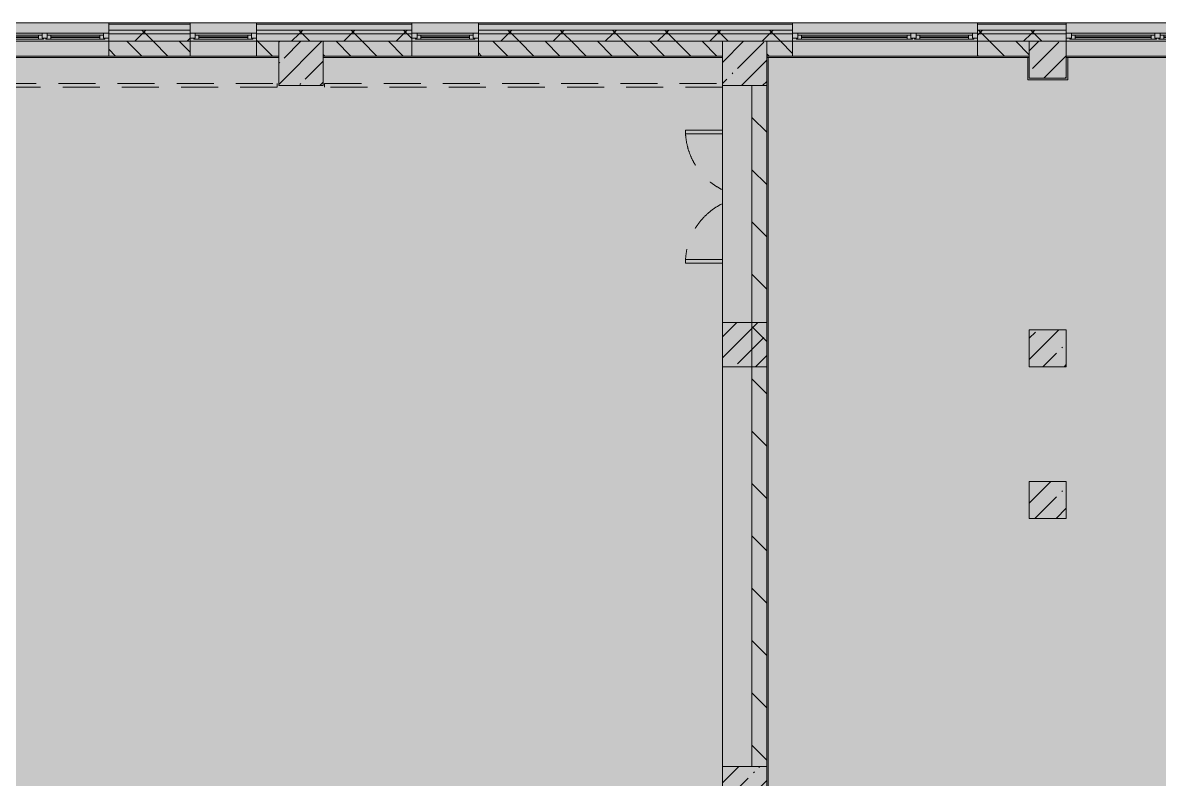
# Model space of a CAD drawing. Header units: millimetres. Extents: x 36059 to 234328, y -8553 to 29000.
# Drawn here: x 164016 to 179386, y 17127 to 27350 of the extents above; entities that cross this region are included whole.
import ezdxf

# ---------------------------------------------------------------- set-up
doc = ezdxf.new("R2010")
doc.units = ezdxf.units.MM
doc.linetypes.add('200_ШТРИХ__ш1_п0_6_', pattern=[800, 500, -300])
doc.layers.add('A-DETL-GENF-2', color=7, linetype='Continuous', lineweight=9, true_color=0xc0c0c0, transparency=0.4)
for name, color, linetype, lineweight in [('A-DETL-MBND-1', 7, '200_ШТРИХ__ш1_п0_6_', 9), ('A-WALL-3', 7, 'Continuous', 5), ('I-WALL-4', 7, 'Continuous', 5), ('S-COLS-3', 7, 'Continuous', 5)]:
    doc.layers.add(name, color=color, linetype=linetype, lineweight=lineweight)
for name, color, linetype, lineweight, true_color in [('A-FLOR-1', 7, 'Continuous', 5, 0xb7b7b7), ('A-GLAZ-3', 7, 'Continuous', 5, 0x737373), ('A-WALL-4', 7, 'Continuous', 5, 0x737373), ('A-WALL-5', 7, 'Continuous', 9, 0x737373), ('I-WALL-3', 7, 'Continuous', 5, 0x737373), ('S-COLS-4', 7, 'Continuous', 5, 0x737373)]:
    doc.layers.add(name, color=color, linetype=linetype, lineweight=lineweight, true_color=true_color)
pattern_1 = [(45, (107317.9, 0), (-285.1231, 285.1231), []), (45, (107603, 0), (-285.1231, 285.1231), [504.031, -100.806, 16.764, -84.042])]
pattern_2 = [(45, (107317.9, 0), (-353.5534, 353.5534), []), (135, (107317.9, 0), (-353.5534, -353.5534), [])]

# ---------------------------------------------------------------- blocks, each defined once
blk = doc.blocks.new('BSC_Колонна _Прямоугольная - 600х600-V75-3_10_2_птичка')
at = {"layer": 'S-COLS-3'}
h = blk.add_hatch(dxfattribs=at)
h.set_pattern_fill('FP_104', color=256, style=0, pattern_type=2)
h.set_pattern_definition([(45, (-66460, -17000), (-285.1231, 285.1231), []), (45, (-66174.88, -17000), (-285.1231, 285.1231), [504.031, -100.806, 16.764, -84.042])])
h.paths.add_polyline_path([(-300, -300), (300, -300), (300, 300), (-300, 300)])
at = {"layer": 'S-COLS-4'}
for p, q in [((300, 300), (-300, 300)), ((-300, 300), (-300, -300)), ((300, -300), (300, 300)), ((-300, -300), (300, -300))]:
    blk.add_line(p, q, dxfattribs=at)
blk = doc.blocks.new('BSC_Колонна _Прямоугольная - 500х500-V94-3_10_2_птичка')
at = {"layer": 'S-COLS-3'}
h = blk.add_hatch(dxfattribs=at)
h.set_pattern_fill('FP_125', color=256, style=0, pattern_type=2)
h.set_pattern_definition([(45, (-70560, -22950), (-285.1231, 285.1231), []), (45, (-70274.88, -22950), (-285.1231, 285.1231), [504.031, -100.806, 16.764, -84.042])])
h.paths.add_polyline_path([(-250, -250), (250, -250), (250, 250), (-250, 250)])
at = {"layer": 'S-COLS-4'}
for p, q in [((250, 250), (-250, 250)), ((-250, 250), (-250, -250)), ((250, -250), (250, 250)), ((-250, -250), (250, -250))]:
    blk.add_line(p, q, dxfattribs=at)
blk = doc.blocks.new('120_Окно_СКБ_2Ст - 120_Окно_СКБ_2Ст 3100х2500 _мал_створка слева_ 2-19089248-3_10_2_птичка')
at = {"layer": 'A-GLAZ-3'}
for p, q in [((-1550, -75), (-1550, -5)), ((-1550, -5), (-1480, -5)), ((1550, -5), (-1550, -5)), ((-1480, -75), (-1550, -75)), ((-1550, -75), (-1500, -75)), ((-1480, -75), (-1500, -75)), ((-1500, -75), (-1500, -85)), ((-1500, -85), (670, -85)), ((670, -85), (-1500, -85)), ((-1480, -5), (-1480, -75)), ((650, -35), (-1480, -35)), ((-1480, -35), (-1480, -75)), ((-1430, -85), (-1430, -35)), ((-1430, -55), (600, -55)), ((600, -65), (-1430, -65)), ((600, -85), (600, -35)), ((650, -75), (650, -5)), ((650, -5), (720, -5)), ((650, -75), (650, -35)), ((720, -75), (650, -75)), ((670, -75), (650, -75)), ((670, -75), (700, -75)), ((670, -85), (670, -75)), ((720, -75), (700, -75)), ((700, -75), (700, -85)), ((700, -85), (1500, -85)), ((1500, -85), (700, -85)), ((720, -5), (720, -75)), ((1480, -35), (720, -35)), ((720, -35), (720, -75)), ((770, -85), (770, -35)), ((770, -55), (1430, -55)), ((1430, -65), (770, -65)), ((1430, -85), (1430, -35)), ((1480, -75), (1480, -5)), ((1480, -5), (1550, -5)), ((1480, -75), (1480, -35)), ((1550, -75), (1480, -75)), ((1500, -75), (1480, -75)), ((1500, -75), (1550, -75)), ((1500, -85), (1500, -75)), ((1550, -5), (1550, -75))]:
    blk.add_line(p, q, dxfattribs=at)
blk = doc.blocks.new('110_Дверь_СКБ_2Ст - Д-10 1800x2100h_Актовый зал EI30-32403870-3_10_2_птичка')
at = {"layer": 'A-DETL-MBND-1'}
for points in [[(-888, 500), (-838, 500), (-838, 1000), (-888, 1000)], [(862, 500), (912, 500), (912, 1000), (862, 1000), (862, 564)]]:
    blk.add_hatch(color=256, dxfattribs=at).paths.add_polyline_path(points)
for p, q in [((-888, 1000), (-888, 500)), ((-838, 1000), (-888, 1000)), ((-838, 500), (-838, 1000)), ((912, 1000), (862, 1000)), ((862, 1000), (862, 500)), ((912, 500), (912, 1000))]:
    blk.add_line(p, q, dxfattribs=at)
for centre, start, end in [((-888, 100), 26.7445, 90), ((912, 100), 90, 153.2555)]:
    blk.add_arc(centre, 900, start, end, dxfattribs=at)
blk = doc.blocks.new('BSC_Колонна _Прямоугольная - 500х500-V160-3_10_2_птичка')
at = {"layer": 'S-COLS-3'}
h = blk.add_hatch(dxfattribs=at)
h.set_pattern_fill('FP_153', color=256, style=0, pattern_type=2)
h.set_pattern_definition([(45, (-70560, -20900), (-285.1231, 285.1231), []), (45, (-70274.88, -20900), (-285.1231, 285.1231), [504.031, -100.806, 16.764, -84.042])])
h.paths.add_polyline_path([(-250, -250), (250, -250), (250, 250), (-250, 250)])
at = {"layer": 'S-COLS-4'}
for p, q in [((250, 250), (-250, 250)), ((-250, 250), (-250, -250)), ((250, -250), (250, 250)), ((-250, -250), (250, -250))]:
    blk.add_line(p, q, dxfattribs=at)
blk = doc.blocks.new('120_Окно_СКБ_1Ст - 120_Окно_СКБ_1Ст 900х2500_h_-19906774-3_10_2_птичка')
at = {"layer": 'A-GLAZ-3'}
for p, q in [((-450, -75), (-450, -5)), ((-450, -5), (-380, -5)), ((450, -5), (-450, -5)), ((-380, -75), (-450, -75)), ((-450, -75), (-400, -75)), ((-380, -75), (-400, -75)), ((-400, -75), (-400, -85)), ((-400, -85), (400, -85)), ((400, -85), (-400, -85)), ((-380, -5), (-380, -75)), ((380, -35), (-380, -35)), ((-380, -35), (-380, -75)), ((-330, -85), (-330, -35)), ((-330, -55), (330, -55)), ((330, -65), (-330, -65)), ((330, -85), (330, -35)), ((380, -75), (380, -5)), ((380, -5), (450, -5)), ((380, -75), (380, -35)), ((450, -75), (380, -75)), ((400, -75), (380, -75)), ((400, -75), (450, -75)), ((400, -85), (400, -75)), ((450, -5), (450, -75))]:
    blk.add_line(p, q, dxfattribs=at)
blk = doc.blocks.new('120_Окно_СКБ_2Ст - 120_Окно_СКБ_2Ст 2500х2500 _мал створка справа_-23206729-3_10_2_птичка')
at = {"layer": 'A-GLAZ-3'}
for p, q in [((-1250, -75), (-1250, -5)), ((-1250, -5), (-1180, -5)), ((1250, -5), (-1250, -5)), ((-1180, -75), (-1250, -75)), ((-1250, -75), (-1200, -75)), ((-1180, -75), (-1200, -75)), ((-1200, -75), (-1200, -85)), ((-1200, -85), (370, -85)), ((370, -85), (-1200, -85)), ((-1180, -5), (-1180, -75)), ((350, -35), (-1180, -35)), ((-1180, -35), (-1180, -75)), ((-1130, -85), (-1130, -35)), ((-1130, -55), (300, -55)), ((300, -65), (-1130, -65)), ((300, -85), (300, -35)), ((350, -75), (350, -5)), ((350, -5), (420, -5)), ((350, -75), (350, -35)), ((420, -75), (350, -75)), ((370, -75), (350, -75)), ((370, -75), (400, -75)), ((370, -85), (370, -75)), ((420, -75), (400, -75)), ((400, -75), (400, -85)), ((400, -85), (1200, -85)), ((1200, -85), (400, -85)), ((420, -5), (420, -75)), ((1180, -35), (420, -35)), ((420, -35), (420, -75)), ((470, -85), (470, -35)), ((470, -55), (1130, -55)), ((1130, -65), (470, -65)), ((1130, -85), (1130, -35)), ((1180, -75), (1180, -5)), ((1180, -5), (1250, -5)), ((1180, -75), (1180, -35)), ((1250, -75), (1180, -75)), ((1200, -75), (1180, -75)), ((1200, -75), (1250, -75)), ((1200, -85), (1200, -75)), ((1250, -5), (1250, -75))]:
    blk.add_line(p, q, dxfattribs=at)
blk = doc.blocks.new('120_Окно_СКБ_2Ст - 120_Окно_СКБ_2Ст 2100х2400 _мал створка справа_-19092174-3_10_2_птичка')
at = {"layer": 'A-GLAZ-3'}
for p, q in [((-1050, -75), (-1050, -5)), ((-1050, -5), (-980, -5)), ((1050, -5), (-1050, -5)), ((-980, -75), (-1050, -75)), ((-1050, -75), (-1000, -75)), ((-980, -75), (-1000, -75)), ((-1000, -75), (-1000, -85)), ((-1000, -85), (170, -85)), ((170, -85), (-1000, -85)), ((-980, -5), (-980, -75)), ((150, -35), (-980, -35)), ((-980, -35), (-980, -75)), ((-930, -85), (-930, -35)), ((-930, -55), (100, -55)), ((100, -65), (-930, -65)), ((100, -85), (100, -35)), ((150, -75), (150, -5)), ((150, -5), (220, -5)), ((150, -75), (150, -35)), ((220, -75), (150, -75)), ((170, -75), (150, -75)), ((170, -75), (200, -75)), ((170, -85), (170, -75)), ((220, -75), (200, -75)), ((200, -75), (200, -85)), ((200, -85), (1000, -85)), ((1000, -85), (200, -85)), ((220, -5), (220, -75)), ((980, -35), (220, -35)), ((220, -35), (220, -75)), ((270, -85), (270, -35)), ((270, -55), (930, -55)), ((930, -65), (270, -65)), ((930, -85), (930, -35)), ((980, -75), (980, -5)), ((980, -5), (1050, -5)), ((980, -75), (980, -35)), ((1050, -75), (980, -75)), ((1000, -75), (980, -75)), ((1000, -75), (1050, -75)), ((1000, -85), (1000, -75)), ((1050, -5), (1050, -75))]:
    blk.add_line(p, q, dxfattribs=at)

msp = doc.modelspace()

# ---------------------------------------------------------------- hatches: boundary and pattern name
at = {"layer": 'A-DETL-GENF-2'}
msp.add_hatch(color=256, dxfattribs=at).paths.add_polyline_path([(178169.8, -251.7), (183167.9, -251.7), (183167.9, 3288.3), (191887.9, 3288.3), (191887.9, 27348.3), (149227.9, 27348.3), (149227.9, 23888.3), (145628, 23888.3), (145628, -251.7), (177237.6, -251.7)])
at = {"layer": 'A-WALL-3'}
h = msp.add_hatch(dxfattribs=at)
h.set_pattern_fill('FP_109', color=256, style=0, pattern_type=2)
h.set_pattern_definition(pattern_2)
h.paths.add_polyline_path([(191834.1, 27200), (191887.9, 27200), (191887.9, 27250), (187667.9, 27250), (187667.9, 27200), (191686.8, 27200)])
h.paths.add_polyline_path([(183763.1, 27200), (184567.9, 27200), (184567.9, 27250), (183667.9, 27250), (183667.9, 27200)])
h.paths.add_polyline_path([(174427.9, 27200), (174427.9, 27250), (170177.9, 27250), (170177.9, 27200), (173974.9, 27200)])
h.paths.add_polyline_path([(176927.9, 27200), (178127.9, 27200), (178127.9, 27250), (176927.9, 27250)])
h.paths.add_polyline_path([(180227.9, 27200), (181567.9, 27200), (181567.9, 27250), (180227.9, 27250)])
h.paths.add_polyline_path([(168847.8, 27200), (169277.9, 27200), (169277.9, 27250), (167177.9, 27250), (167177.9, 27200), (167915.6, 27200)])
h.paths.add_polyline_path([(166051.2, 27200), (166277.9, 27200), (166277.9, 27250), (165177.9, 27250), (165177.9, 27200)])
h.paths.add_polyline_path([(161390.2, 27200), (162077.9, 27200), (162077.9, 27250), (160577.9, 27250), (160577.9, 27200)])
h.paths.add_polyline_path([(157661.4, 27200), (158077.9, 27200), (158077.9, 27250), (156978.2, 27250), (156978.2, 27200)])
h.paths.add_polyline_path([(155796.9, 27200), (156078.2, 27200), (156078.2, 27250), (154977.9, 27250), (154977.9, 27200)])
h.paths.add_polyline_path([(149377.9, 27200), (151877.9, 27200), (151877.9, 27250), (149377.9, 27250)])
h = msp.add_hatch(dxfattribs=at)
h.set_pattern_fill('FP_109', color=256, style=0, pattern_type=2)
h.set_pattern_definition(pattern_2)
h.paths.add_polyline_path([(191797.9, 27100), (191887.9, 27100), (191887.9, 27200), (187667.9, 27200), (187667.9, 27100), (191686.8, 27100)])
h.paths.add_polyline_path([(177237.6, 27100), (178127.9, 27100), (178127.9, 27200), (176927.9, 27200), (176927.9, 27100)])
h.paths.add_polyline_path([(180227.9, 27100), (181567.9, 27100), (181567.9, 27200), (180227.9, 27200)])
h.paths.add_polyline_path([(174427.9, 27100), (174427.9, 27200), (170177.9, 27200), (170177.9, 27100), (173974.9, 27100)])
h.paths.add_polyline_path([(183667.9, 27100), (184567.9, 27100), (184567.9, 27200), (183667.9, 27200)])
h.paths.add_polyline_path([(165177.9, 27100), (166277.9, 27100), (166277.9, 27200), (165177.9, 27200)])
h.paths.add_polyline_path([(161390.2, 27100), (162077.9, 27100), (162077.9, 27200), (160577.9, 27200), (160577.9, 27100)])
h.paths.add_polyline_path([(167177.9, 27100), (169277.9, 27100), (169277.9, 27200), (167177.9, 27200)])
h.paths.add_polyline_path([(157661.4, 27100), (158077.9, 27100), (158077.9, 27200), (156978.2, 27200), (156978.2, 27100)])
h.paths.add_polyline_path([(149477.9, 27100), (151877.9, 27100), (151877.9, 27200), (149477.9, 27200)])
h.paths.add_polyline_path([(155796.9, 27100), (156078.2, 27100), (156078.2, 27200), (154977.9, 27200), (154977.9, 27100)])
h = msp.add_hatch(dxfattribs=at)
h.set_pattern_fill('FP_107', color=256, style=0, pattern_type=2)
h.set_pattern_definition([(135, (107317.9, 0), (-176.7767, -176.7767), [])])
h.paths.add_polyline_path([(188467.9, 26900), (191517.9, 26900), (191517.9, 27100), (188467.9, 27100), (188467.9, 27070.9)])
h.paths.add_polyline_path([(187967.9, 26900), (187967.9, 27100), (187667.9, 27100), (187667.9, 26900), (187958, 26900)])
h.paths.add_polyline_path([(181357.9, 26900), (181567.9, 26900), (181567.9, 27100), (181357.9, 27100)])
h.paths.add_polyline_path([(176927.9, 26900), (177627.9, 26900), (177627.9, 27100), (176927.9, 27100)])
h.paths.add_polyline_path([(183667.9, 26900), (184067.9, 26900), (184067.9, 27100), (183667.9, 27100)])
h.paths.add_polyline_path([(180857.9, 26900), (180857.9, 27100), (180227.9, 27100), (180227.9, 26900)])
h.paths.add_polyline_path([(174077.9, 26900), (174427.9, 26900), (174427.9, 27100), (174077.9, 27100)])
h.paths.add_polyline_path([(173477.9, 26900), (173477.9, 27100), (170177.9, 27100), (170177.9, 26900), (171644.4, 26900)])
h.paths.add_polyline_path([(168847.8, 26900), (169277.9, 26900), (169277.9, 27100), (168077.9, 27100), (168077.9, 26900)])
h.paths.add_polyline_path([(167177.9, 26900), (167477.9, 26900), (167477.9, 27100), (167177.9, 27100)])
h.paths.add_polyline_path([(166051.2, 26900), (166277.9, 26900), (166277.9, 27100), (165177.9, 27100), (165177.9, 26900)])
h.paths.add_polyline_path([(161477.9, 26900), (161477.9, 27100), (160577.9, 27100), (160577.9, 26900), (161390.2, 26900)])
h.paths.add_polyline_path([(150203.7, 26900), (151877.9, 26900), (151877.9, 27100), (150077.9, 27100), (150077.9, 26900)])
h.paths.add_polyline_path([(157661.4, 26900), (158077.9, 26900), (158077.9, 27100), (156978.2, 27100), (156978.2, 26900)])
h.paths.add_polyline_path([(155477.9, 26900), (155477.9, 27100), (154977.9, 27100), (154977.9, 26900)])
at = {"layer": 'I-WALL-4'}
h = msp.add_hatch(dxfattribs=at)
h.set_pattern_fill('FP_108', color=256, style=0, pattern_type=2)
h.set_pattern_definition([(135, (107317.9, 0), (-353.5534, -353.5534), [])])
h.paths.add_polyline_path([(173877.9, 12320), (174077.9, 12320), (174077.9, 16700), (173877.9, 16700), (173877.9, 13534.8)])
h.paths.add_polyline_path([(174077.9, 17300), (174077.9, 26500), (173877.9, 26500), (173877.9, 17300)])
at = {"layer": 'S-COLS-3'}
h = msp.add_hatch(dxfattribs=at)
h.set_pattern_fill('FP_105', color=256, style=0, pattern_type=2)
h.set_pattern_definition(pattern_1)
h.paths.add_polyline_path([(167915.6, 26500), (168077.9, 26500), (168077.9, 27100), (167477.9, 27100), (167477.9, 26500)])
h = msp.add_hatch(dxfattribs=at)
h.set_pattern_fill('FP_105', color=256, style=0, pattern_type=2)
h.set_pattern_definition(pattern_1)
h.paths.add_polyline_path([(174077.9, 26500), (174077.9, 27100), (173477.9, 27100), (173477.9, 26500), (173877.9, 26500)])
h = msp.add_hatch(dxfattribs=at)
h.set_pattern_fill('FP_105', color=256, style=0, pattern_type=2)
h.set_pattern_definition(pattern_1)
h.paths.add_polyline_path([(177627.9, 26600), (178127.9, 26600), (178127.9, 27100), (177627.9, 27100), (177627.9, 26839.2)])
h = msp.add_hatch(dxfattribs=at)
h.set_pattern_fill('FP_105', color=256, style=0, pattern_type=2)
h.set_pattern_definition(pattern_1)
h.paths.add_polyline_path([(174077.9, 22700), (174077.9, 23300), (173477.9, 23300), (173477.9, 22700)])

# ---------------------------------------------------------------- linework, layer by layer
at = {"layer": 'A-DETL-MBND-1'}
for p, q in [((162097.9, 26529), (167457.9, 26529)), ((167457.9, 26479), (162097.9, 26479)), ((167457.9, 26479), (167457.9, 26529)), ((168098.9, 26529), (168098.9, 26479)), ((168098.9, 26529), (173477.9, 26529)), ((173477.9, 26479), (168098.9, 26479))]:
    msp.add_line(p, q, dxfattribs=at)
at = {"layer": 'A-FLOR-1'}
for p, q in [((174097.9, 26880), (174097.9, 13620)), ((177607.9, 26580), (177607.9, 26880)), ((178147.9, 26880), (178147.9, 26580)), ((173477.9, 26500), (173477.9, 23300)), ((178147.9, 26580), (177607.9, 26580)), ((173477.9, 22700), (173477.9, 17300))]:
    msp.add_line(p, q, dxfattribs=at)
at = {"layer": 'A-WALL-3'}
msp.add_line((183667.9, 27350), (156978.2, 27350), dxfattribs=at)
at = {"layer": 'A-WALL-4'}
for p, q in [((165177.9, 27348.3), (165177.9, 26900)), ((166277.9, 26900), (166277.9, 27348.3)), ((167177.9, 27348.3), (167177.9, 26900)), ((169277.9, 26900), (169277.9, 27348.3)), ((170177.9, 27348.3), (170177.9, 26900)), ((174427.9, 26900), (174427.9, 27348.3)), ((176927.9, 27348.3), (176927.9, 26900)), ((178127.9, 27100), (178127.9, 27348.3)), ((177627.9, 27100), (160577.9, 27100)), ((167477.9, 26900), (167477.9, 27100)), ((168077.9, 27100), (168077.9, 26900)), ((173477.9, 26900), (173477.9, 27100)), ((174077.9, 27100), (174077.9, 26900)), ((187967.9, 27100), (176927.9, 27100)), ((177627.9, 26900), (177627.9, 27100)), ((165177.9, 26900), (166277.9, 26900)), ((167177.9, 26900), (167477.9, 26900)), ((168077.9, 26900), (169277.9, 26900)), ((170177.9, 26900), (173477.9, 26900)), ((174077.9, 26900), (174427.9, 26900)), ((176927.9, 26900), (177627.9, 26900))]:
    msp.add_line(p, q, dxfattribs=at)
at = {"layer": 'A-WALL-5'}
for p, q in [((166277.9, 27330), (165177.9, 27330)), ((166277.9, 27250), (165177.9, 27250)), ((169277.9, 27330), (167177.9, 27330)), ((169277.9, 27250), (167177.9, 27250)), ((174427.9, 27330), (170177.9, 27330)), ((174427.9, 27250), (170177.9, 27250)), ((178127.9, 27330), (176927.9, 27330)), ((178127.9, 27250), (176927.9, 27250)), ((166277.9, 27200), (165177.9, 27200)), ((169277.9, 27200), (167177.9, 27200)), ((174427.9, 27200), (170177.9, 27200)), ((178127.9, 27200), (176927.9, 27200))]:
    msp.add_line(p, q, dxfattribs=at)
at = {"layer": 'I-WALL-3'}
for p, q in [((162077.9, 27100), (165177.9, 27100)), ((166277.9, 27100), (167177.9, 27100)), ((169277.9, 27100), (170177.9, 27100)), ((174427.9, 27100), (176927.9, 27100)), ((178127.9, 27100), (180227.9, 27100)), ((165177.9, 26900), (162077.9, 26900)), ((167177.9, 26900), (166277.9, 26900)), ((170177.9, 26900), (169277.9, 26900)), ((176927.9, 26900), (174427.9, 26900)), ((180227.9, 26900), (178127.9, 26900)), ((167477.9, 26880), (162077.9, 26880)), ((173477.9, 26880), (168077.9, 26880)), ((177627.9, 26880), (174077.9, 26880)), ((180857.9, 26880), (178127.9, 26880)), ((173877.9, 26500), (173877.9, 17300)), ((174077.9, 26500), (173877.9, 26500)), ((174077.9, 17300), (174077.9, 26500))]:
    msp.add_line(p, q, dxfattribs=at)
at = {"layer": 'S-COLS-4'}
for p, q in [((168077.9, 27100), (167477.9, 27100)), ((167477.9, 27100), (167477.9, 26900)), ((168077.9, 26900), (168077.9, 27100)), ((174077.9, 27100), (173477.9, 27100)), ((173477.9, 27100), (173477.9, 26900)), ((174077.9, 26900), (174077.9, 27100)), ((178127.9, 27100), (177627.9, 27100)), ((177627.9, 27100), (177627.9, 26900)), ((178127.9, 26600), (178127.9, 27100)), ((167477.9, 26900), (167477.9, 26500)), ((168077.9, 26500), (168077.9, 26900)), ((173477.9, 26900), (173477.9, 26500)), ((174077.9, 26500), (174077.9, 26900)), ((177627.9, 26900), (177627.9, 26600)), ((177627.9, 26600), (178127.9, 26600)), ((167477.9, 26500), (168077.9, 26500)), ((173477.9, 26500), (173877.9, 26500)), ((173877.9, 26500), (174077.9, 26500)), ((174077.9, 23300), (173477.9, 23300)), ((173477.9, 23300), (173477.9, 22700)), ((174077.9, 22700), (174077.9, 23300)), ((173477.9, 22700), (174077.9, 22700))]:
    msp.add_line(p, q, dxfattribs=at)

# ---------------------------------------------------------------- block references
at = {"layer": 'A-DETL-MBND-1', "rotation": 89.9999999999999}
msp.add_blockref('110_Дверь_СКБ_2Ст - Д-10 1800x2100h_Актовый зал EI30-32403870-3_10_2_птичка', (173977.9, 24987.5), dxfattribs=at)
at = {"layer": 'A-GLAZ-3'}
for name, p in [('120_Окно_СКБ_2Ст - 120_Окно_СКБ_2Ст 3100х2500 _мал_створка слева_ 2-19089248-3_10_2_птичка', (163627.9, 27215)), ('120_Окно_СКБ_1Ст - 120_Окно_СКБ_1Ст 900х2500_h_-19906774-3_10_2_птичка', (166727.9, 27215)), ('120_Окно_СКБ_1Ст - 120_Окно_СКБ_1Ст 900х2500_h_-19906774-3_10_2_птичка', (169727.9, 27215)), ('120_Окно_СКБ_2Ст - 120_Окно_СКБ_2Ст 2500х2500 _мал створка справа_-23206729-3_10_2_птичка', (175677.9, 27215)), ('120_Окно_СКБ_2Ст - 120_Окно_СКБ_2Ст 2100х2400 _мал створка справа_-19092174-3_10_2_птичка', (179177.9, 27215))]:
    msp.add_blockref(name, p, dxfattribs=at)
at = {"layer": 'S-COLS-4'}
for name, p in [('BSC_Колонна _Прямоугольная - 500х500-V94-3_10_2_птичка', (177877.9, 22950)), ('BSC_Колонна _Прямоугольная - 500х500-V160-3_10_2_птичка', (177877.9, 20900)), ('BSC_Колонна _Прямоугольная - 600х600-V75-3_10_2_птичка', (173777.9, 17000))]:
    msp.add_blockref(name, p, dxfattribs=at)

doc.saveas('drawing.dxf')
